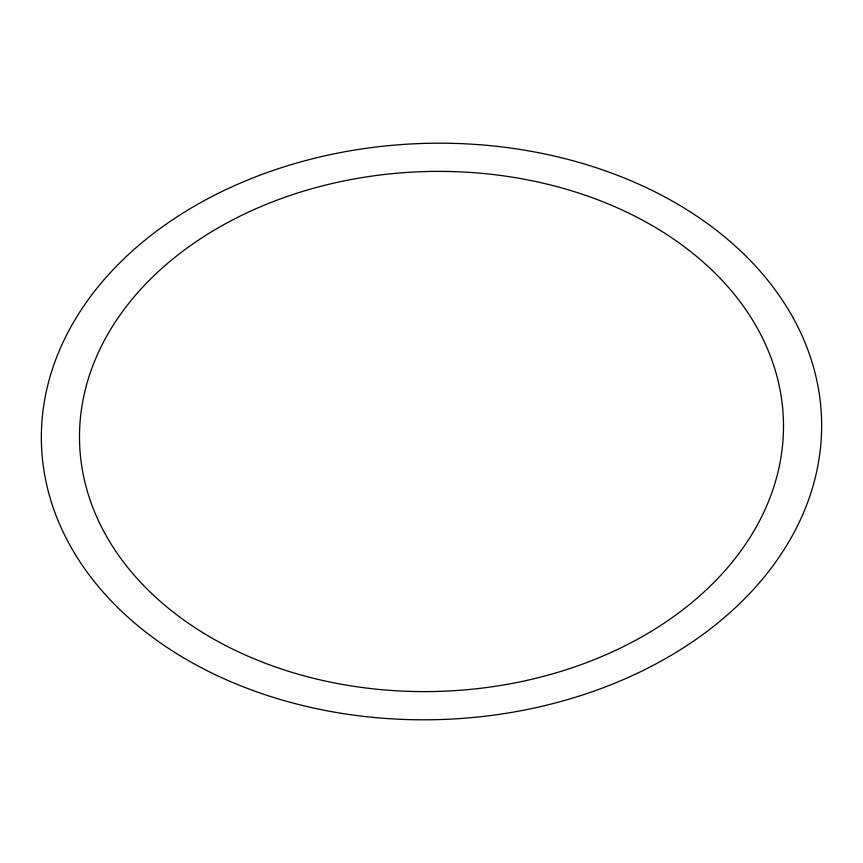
<?xml version="1.0" encoding="UTF-8"?>
<svg xmlns="http://www.w3.org/2000/svg" width="863" height="863" viewBox="0 0 863 863"><rect width="100%" height="100%" fill="white"/><g stroke="black" fill="none" stroke-linecap="round" stroke-linejoin="round"><path stroke-width="1.29" d="M183.355 657.671A390.249 288.177 -1.9 0 0 816.301 473.258A390.249 288.177 -1.9 0 0 294.844 163.571A390.249 288.177 -1.9 0 0 183.355 657.671M207.616 635.556A352.093 260 -1.9 0 0 778.674 469.17A352.093 260 -1.9 0 0 308.21 189.763A352.093 260 -1.9 0 0 207.616 635.556"/></g></svg>
